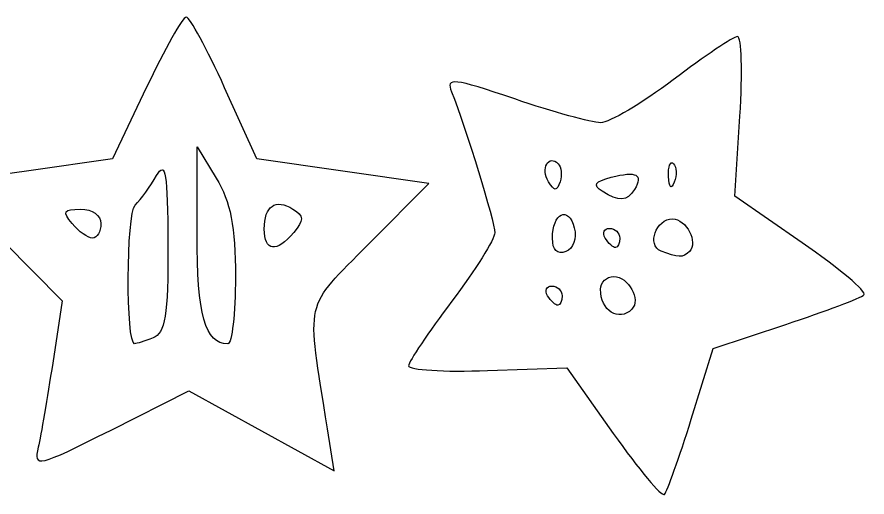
# Model space of a CAD drawing. Header units: centimetres. Extents: x -12.8 to 12.9, y -8 to 8.9.
# Drawn here: x -8.305 to -4.327, y -3.437 to -1.192 of the extents above; entities that cross this region are included whole.
import ezdxf

# ---------------------------------------------------------------- set-up
doc = ezdxf.new("R2010")
doc.units = ezdxf.units.CM
doc.header["$MEASUREMENT"] = 0
doc.layers.add('Layer 1', color=7, linetype='Continuous')

msp = doc.modelspace()

# ---------------------------------------------------------------- linework, layer by layer
at = {"layer": 'Layer 1'}
for points, knots in [([(-8.20549, -3.20472), (-8.19274, -3.14851), (-8.16223, -2.97123), (-8.1377, -2.81077), (-8.1377, -2.81077), (-8.1377, -2.81077), (-8.0931, -2.51903), (-8.0931, -2.51903), (-8.0931, -2.51903), (-8.0931, -2.51903), (-8.36673, -2.24295), (-8.36673, -2.24295), (-8.36673, -2.24295), (-8.36673, -2.24295), (-8.64036, -1.96687), (-8.64036, -1.96687), (-8.64036, -1.96687), (-8.64036, -1.96687), (-8.24885, -1.9113), (-8.24885, -1.9113), (-8.24885, -1.9113), (-8.24885, -1.9113), (-7.85734, -1.85573), (-7.85734, -1.85573), (-7.85734, -1.85573), (-7.85734, -1.85573), (-7.69976, -1.52391), (-7.69976, -1.52391), (-7.69976, -1.52391), (-7.61309, -1.34141), (-7.52891, -1.19209), (-7.51268, -1.19209), (-7.51268, -1.19209), (-7.49646, -1.19209), (-7.41561, -1.34118), (-7.33301, -1.5234), (-7.33301, -1.5234), (-7.33301, -1.5234), (-7.18283, -1.85471), (-7.18283, -1.85471), (-7.18283, -1.85471), (-7.18283, -1.85471), (-6.78008, -1.91244), (-6.78008, -1.91244), (-6.78008, -1.91244), (-6.78008, -1.91244), (-6.37733, -1.97017), (-6.37733, -1.97017), (-6.37733, -1.97017), (-6.37733, -1.97017), (-6.65666, -2.252), (-6.65666, -2.252), (-6.65666, -2.252), (-6.96573, -2.56384), (-6.95075, -2.49714), (-6.85127, -3.11848), (-6.85127, -3.11848), (-6.85127, -3.11848), (-6.81993, -3.31425), (-6.81993, -3.31425), (-6.81993, -3.31425), (-6.81993, -3.31425), (-7.16018, -3.12751), (-7.16018, -3.12751), (-7.16018, -3.12751), (-7.16018, -3.12751), (-7.50043, -2.94077), (-7.50043, -2.94077), (-7.50043, -2.94077), (-7.50043, -2.94077), (-7.86455, -3.12385), (-7.86455, -3.12385), (-7.86455, -3.12385), (-8.21045, -3.29776), (-8.22751, -3.30181), (-8.20548, -3.20472), (-8.20548, -3.20472), (-8.20548, -3.20472), (-8.20549, -3.20472), (-8.20549, -3.20472)], [0, 0, 0, 0, 0.047619, 0.047619, 0.047619, 0.047619, 0.0952381, 0.0952381, 0.0952381, 0.0952381, 0.1428571, 0.1428571, 0.1428571, 0.1428571, 0.1904762, 0.1904762, 0.1904762, 0.1904762, 0.2380952, 0.2380952, 0.2380952, 0.2380952, 0.2857143, 0.2857143, 0.2857143, 0.2857143, 0.3333333, 0.3333333, 0.3333333, 0.3333333, 0.3809524, 0.3809524, 0.3809524, 0.3809524, 0.4285714, 0.4285714, 0.4285714, 0.4285714, 0.4761905, 0.4761905, 0.4761905, 0.4761905, 0.5238095, 0.5238095, 0.5238095, 0.5238095, 0.5714286, 0.5714286, 0.5714286, 0.5714286, 0.6190476, 0.6190476, 0.6190476, 0.6190476, 0.6666667, 0.6666667, 0.6666667, 0.6666667, 0.7142857, 0.7142857, 0.7142857, 0.7142857, 0.7619048, 0.7619048, 0.7619048, 0.7619048, 0.8095238, 0.8095238, 0.8095238, 0.8095238, 0.8571429, 0.8571429, 0.8571429, 0.8571429, 0.9047619, 0.9047619, 0.9047619, 0.9047619, 1, 1, 1, 1]), ([(-5.51433, -3.13994), (-5.51433, -3.13994), (-5.73163, -2.83281), (-5.73163, -2.83281), (-5.73163, -2.83281), (-5.73163, -2.83281), (-6.10248, -2.84587), (-6.10248, -2.84587), (-6.10248, -2.84587), (-6.30645, -2.85305), (-6.47279, -2.84294), (-6.47213, -2.82339), (-6.47213, -2.82339), (-6.47147, -2.80385), (-6.38044, -2.66802), (-6.26985, -2.52156), (-6.26985, -2.52156), (-6.15925, -2.37509), (-6.06877, -2.23107), (-6.06877, -2.20152), (-6.06877, -2.20152), (-6.06877, -2.15061), (-6.2045, -1.70814), (-6.27119, -1.54166), (-6.27119, -1.54166), (-6.29855, -1.47335), (-6.26358, -1.47734), (-5.97534, -1.57537), (-5.97534, -1.57537), (-5.79555, -1.63652), (-5.61507, -1.68655), (-5.57426, -1.68655), (-5.57426, -1.68655), (-5.53345, -1.68655), (-5.38023, -1.59606), (-5.23376, -1.48547), (-5.23376, -1.48547), (-5.08729, -1.37487), (-4.95185, -1.28385), (-4.93277, -1.28319), (-4.93277, -1.28319), (-4.91369, -1.28253), (-4.90889, -1.45045), (-4.9221, -1.65635), (-4.9221, -1.65635), (-4.9221, -1.65635), (-4.94611, -2.03071), (-4.94611, -2.03071), (-4.94611, -2.03071), (-4.94611, -2.03071), (-4.63079, -2.24812), (-4.63079, -2.24812), (-4.63079, -2.24812), (-4.45736, -2.3677), (-4.32711, -2.47718), (-4.34135, -2.49141), (-4.34135, -2.49141), (-4.35558, -2.50564), (-4.52003, -2.56806), (-4.70679, -2.6301), (-4.70679, -2.6301), (-4.70679, -2.6301), (-5.04635, -2.74291), (-5.04635, -2.74291), (-5.04635, -2.74291), (-5.04635, -2.74291), (-5.1494, -3.07271), (-5.1494, -3.07271), (-5.1494, -3.07271), (-5.20608, -3.2541), (-5.26248, -3.41254), (-5.27474, -3.4248), (-5.27474, -3.4248), (-5.287, -3.43706), (-5.39481, -3.30888), (-5.51432, -3.13995), (-5.51432, -3.13995), (-5.51432, -3.13995), (-5.51433, -3.13994), (-5.51433, -3.13994)], [0, 0, 0, 0, 0.047619, 0.047619, 0.047619, 0.047619, 0.0952381, 0.0952381, 0.0952381, 0.0952381, 0.1428571, 0.1428571, 0.1428571, 0.1428571, 0.1904762, 0.1904762, 0.1904762, 0.1904762, 0.2380952, 0.2380952, 0.2380952, 0.2380952, 0.2857143, 0.2857143, 0.2857143, 0.2857143, 0.3333333, 0.3333333, 0.3333333, 0.3333333, 0.3809524, 0.3809524, 0.3809524, 0.3809524, 0.4285714, 0.4285714, 0.4285714, 0.4285714, 0.4761905, 0.4761905, 0.4761905, 0.4761905, 0.5238095, 0.5238095, 0.5238095, 0.5238095, 0.5714286, 0.5714286, 0.5714286, 0.5714286, 0.6190476, 0.6190476, 0.6190476, 0.6190476, 0.6666667, 0.6666667, 0.6666667, 0.6666667, 0.7142857, 0.7142857, 0.7142857, 0.7142857, 0.7619048, 0.7619048, 0.7619048, 0.7619048, 0.8095238, 0.8095238, 0.8095238, 0.8095238, 0.8571429, 0.8571429, 0.8571429, 0.8571429, 0.9047619, 0.9047619, 0.9047619, 0.9047619, 1, 1, 1, 1]), ([(-7.28245, -2.40685), (-7.28245, -2.17259), (-7.30515, -2.05605), (-7.37218, -1.9461), (-7.37218, -1.9461), (-7.37218, -1.9461), (-7.46191, -1.79892), (-7.46191, -1.79892), (-7.46191, -1.79892), (-7.46191, -1.79892), (-7.4621, -2.20573), (-7.4621, -2.20573), (-7.4621, -2.20573), (-7.46223, -2.58687), (-7.42498, -2.72042), (-7.31842, -2.72042), (-7.31842, -2.72042), (-7.29864, -2.72042), (-7.28246, -2.57931), (-7.28246, -2.40685), (-7.28246, -2.40685), (-7.28246, -2.40685), (-7.28245, -2.40685), (-7.28245, -2.40685)], [0, 0, 0, 0, 0.1428571, 0.1428571, 0.1428571, 0.1428571, 0.2857143, 0.2857143, 0.2857143, 0.2857143, 0.4285714, 0.4285714, 0.4285714, 0.4285714, 0.5714286, 0.5714286, 0.5714286, 0.5714286, 0.7142857, 0.7142857, 0.7142857, 0.7142857, 1, 1, 1, 1]), ([(-7.66822, -2.69314), (-7.61041, -2.67096), (-7.59737, -2.58902), (-7.59848, -2.25486), (-7.59848, -2.25486), (-7.59959, -1.92175), (-7.60968, -1.86091), (-7.65176, -1.93377), (-7.65176, -1.93377), (-7.68031, -1.98322), (-7.72521, -2.04527), (-7.75153, -2.07168), (-7.75153, -2.07168), (-7.79325, -2.11352), (-7.79582, -2.72042), (-7.75428, -2.72042), (-7.75428, -2.72042), (-7.74605, -2.72042), (-7.70732, -2.70814), (-7.66821, -2.69313), (-7.66821, -2.69313), (-7.66821, -2.69313), (-7.66822, -2.69314), (-7.66822, -2.69314)], [0, 0, 0, 0, 0.1428571, 0.1428571, 0.1428571, 0.1428571, 0.2857143, 0.2857143, 0.2857143, 0.2857143, 0.4285714, 0.4285714, 0.4285714, 0.4285714, 0.5714286, 0.5714286, 0.5714286, 0.5714286, 0.7142857, 0.7142857, 0.7142857, 0.7142857, 1, 1, 1, 1]), ([(-5.7719, -1.87852), (-5.81759, -1.83283), (-5.8553, -1.90162), (-5.81781, -1.96228), (-5.81781, -1.96228), (-5.78949, -2.0081), (-5.7789, -2.00814), (-5.76367, -1.96247), (-5.76367, -1.96247), (-5.75326, -1.93124), (-5.75696, -1.89346), (-5.7719, -1.87853), (-5.7719, -1.87853), (-5.7719, -1.87853), (-5.7719, -1.87852), (-5.7719, -1.87852)], [0, 0, 0, 0, 0.2, 0.2, 0.2, 0.2, 0.4, 0.4, 0.4, 0.4, 0.6, 0.6, 0.6, 0.6, 1, 1, 1, 1]), ([(-5.23248, -1.87852), (-5.24742, -1.86358), (-5.25804, -1.89013), (-5.25609, -1.93752), (-5.25609, -1.93752), (-5.25393, -1.98989), (-5.24328, -2.00054), (-5.22893, -1.96468), (-5.22893, -1.96468), (-5.21595, -1.93223), (-5.21754, -1.89346), (-5.23248, -1.87852)], [0, 0, 0, 0, 0.25, 0.25, 0.25, 0.25, 0.5, 0.5, 0.5, 0.5, 1, 1, 1, 1]), ([(-5.41512, -1.99821), (-5.37227, -1.92888), (-5.40653, -1.91111), (-5.52387, -1.94179), (-5.52387, -1.94179), (-5.60095, -1.96195), (-5.61176, -1.97828), (-5.56686, -2.00675), (-5.56686, -2.00675), (-5.48664, -2.0576), (-5.45057, -2.05557), (-5.41512, -1.99821)], [0, 0, 0, 0, 0.25, 0.25, 0.25, 0.25, 0.5, 0.5, 0.5, 0.5, 1, 1, 1, 1]), ([(-7.0099, -2.20006), (-6.96127, -2.14147), (-6.96189, -2.12254), (-7.01349, -2.09065), (-7.01349, -2.09065), (-7.0957, -2.03984), (-7.1476, -2.07584), (-7.1476, -2.18367), (-7.1476, -2.18367), (-7.1476, -2.28923), (-7.08963, -2.29613), (-7.0099, -2.20007), (-7.0099, -2.20007), (-7.0099, -2.20007), (-7.0099, -2.20006), (-7.0099, -2.20006)], [0, 0, 0, 0, 0.2, 0.2, 0.2, 0.2, 0.4, 0.4, 0.4, 0.4, 0.6, 0.6, 0.6, 0.6, 1, 1, 1, 1]), ([(-7.91177, -2.15853), (-7.91177, -2.11977), (-7.95234, -2.0911), (-8.00718, -2.0911), (-8.00718, -2.0911), (-8.08689, -2.0911), (-8.09338, -2.10219), (-8.04663, -2.15853), (-8.04663, -2.15853), (-8.01585, -2.19561), (-7.97292, -2.22596), (-7.95122, -2.22596), (-7.95122, -2.22596), (-7.92952, -2.22596), (-7.91177, -2.19562), (-7.91177, -2.15853)], [0, 0, 0, 0, 0.2, 0.2, 0.2, 0.2, 0.4, 0.4, 0.4, 0.4, 0.6, 0.6, 0.6, 0.6, 1, 1, 1, 1]), ([(-5.69676, -2.17861), (-5.72437, -2.07301), (-5.79906, -2.10849), (-5.79906, -2.2272), (-5.79906, -2.2272), (-5.79906, -2.282), (-5.77647, -2.30437), (-5.7366, -2.28907), (-5.7366, -2.28907), (-5.70065, -2.27527), (-5.68374, -2.2284), (-5.69676, -2.17861)], [0, 0, 0, 0, 0.25, 0.25, 0.25, 0.25, 0.5, 0.5, 0.5, 0.5, 1, 1, 1, 1]), ([(-5.15785, -2.28899), (-5.11565, -2.24679), (-5.17308, -2.13606), (-5.23716, -2.13606), (-5.23716, -2.13606), (-5.3147, -2.13606), (-5.35856, -2.25938), (-5.29082, -2.28694), (-5.29082, -2.28694), (-5.21276, -2.31869), (-5.18792, -2.31908), (-5.15784, -2.289), (-5.15784, -2.289), (-5.15784, -2.289), (-5.15785, -2.28899), (-5.15785, -2.28899)], [0, 0, 0, 0, 0.2, 0.2, 0.2, 0.2, 0.4, 0.4, 0.4, 0.4, 0.6, 0.6, 0.6, 0.6, 1, 1, 1, 1]), ([(-5.4844, -2.22596), (-5.4844, -2.20124), (-5.50582, -2.18101), (-5.532, -2.18101), (-5.532, -2.18101), (-5.55818, -2.18101), (-5.5671, -2.20124), (-5.55182, -2.22596), (-5.55182, -2.22596), (-5.53654, -2.25068), (-5.51512, -2.27091), (-5.50422, -2.27091), (-5.50422, -2.27091), (-5.49332, -2.27091), (-5.4844, -2.25068), (-5.4844, -2.22596)], [0, 0, 0, 0, 0.2, 0.2, 0.2, 0.2, 0.4, 0.4, 0.4, 0.4, 0.6, 0.6, 0.6, 0.6, 1, 1, 1, 1]), ([(-5.42756, -2.5587), (-5.38382, -2.51496), (-5.44388, -2.40577), (-5.51168, -2.40577), (-5.51168, -2.40577), (-5.54612, -2.40577), (-5.5743, -2.43274), (-5.5743, -2.46571), (-5.5743, -2.46571), (-5.5743, -2.56527), (-5.4885, -2.61965), (-5.42756, -2.55871), (-5.42756, -2.55871), (-5.42756, -2.55871), (-5.42756, -2.5587), (-5.42756, -2.5587)], [0, 0, 0, 0, 0.2, 0.2, 0.2, 0.2, 0.4, 0.4, 0.4, 0.4, 0.6, 0.6, 0.6, 0.6, 1, 1, 1, 1]), ([(-5.75411, -2.49567), (-5.75411, -2.47095), (-5.77553, -2.45072), (-5.80171, -2.45072), (-5.80171, -2.45072), (-5.82789, -2.45072), (-5.83681, -2.47095), (-5.82153, -2.49567), (-5.82153, -2.49567), (-5.80625, -2.52039), (-5.78483, -2.54062), (-5.77393, -2.54062), (-5.77393, -2.54062), (-5.76303, -2.54062), (-5.75411, -2.52039), (-5.75411, -2.49567)], [0, 0, 0, 0, 0.2, 0.2, 0.2, 0.2, 0.4, 0.4, 0.4, 0.4, 0.6, 0.6, 0.6, 0.6, 1, 1, 1, 1])]:
    msp.add_open_spline(points, degree=3, knots=knots, dxfattribs=at)

doc.saveas('drawing.dxf')
